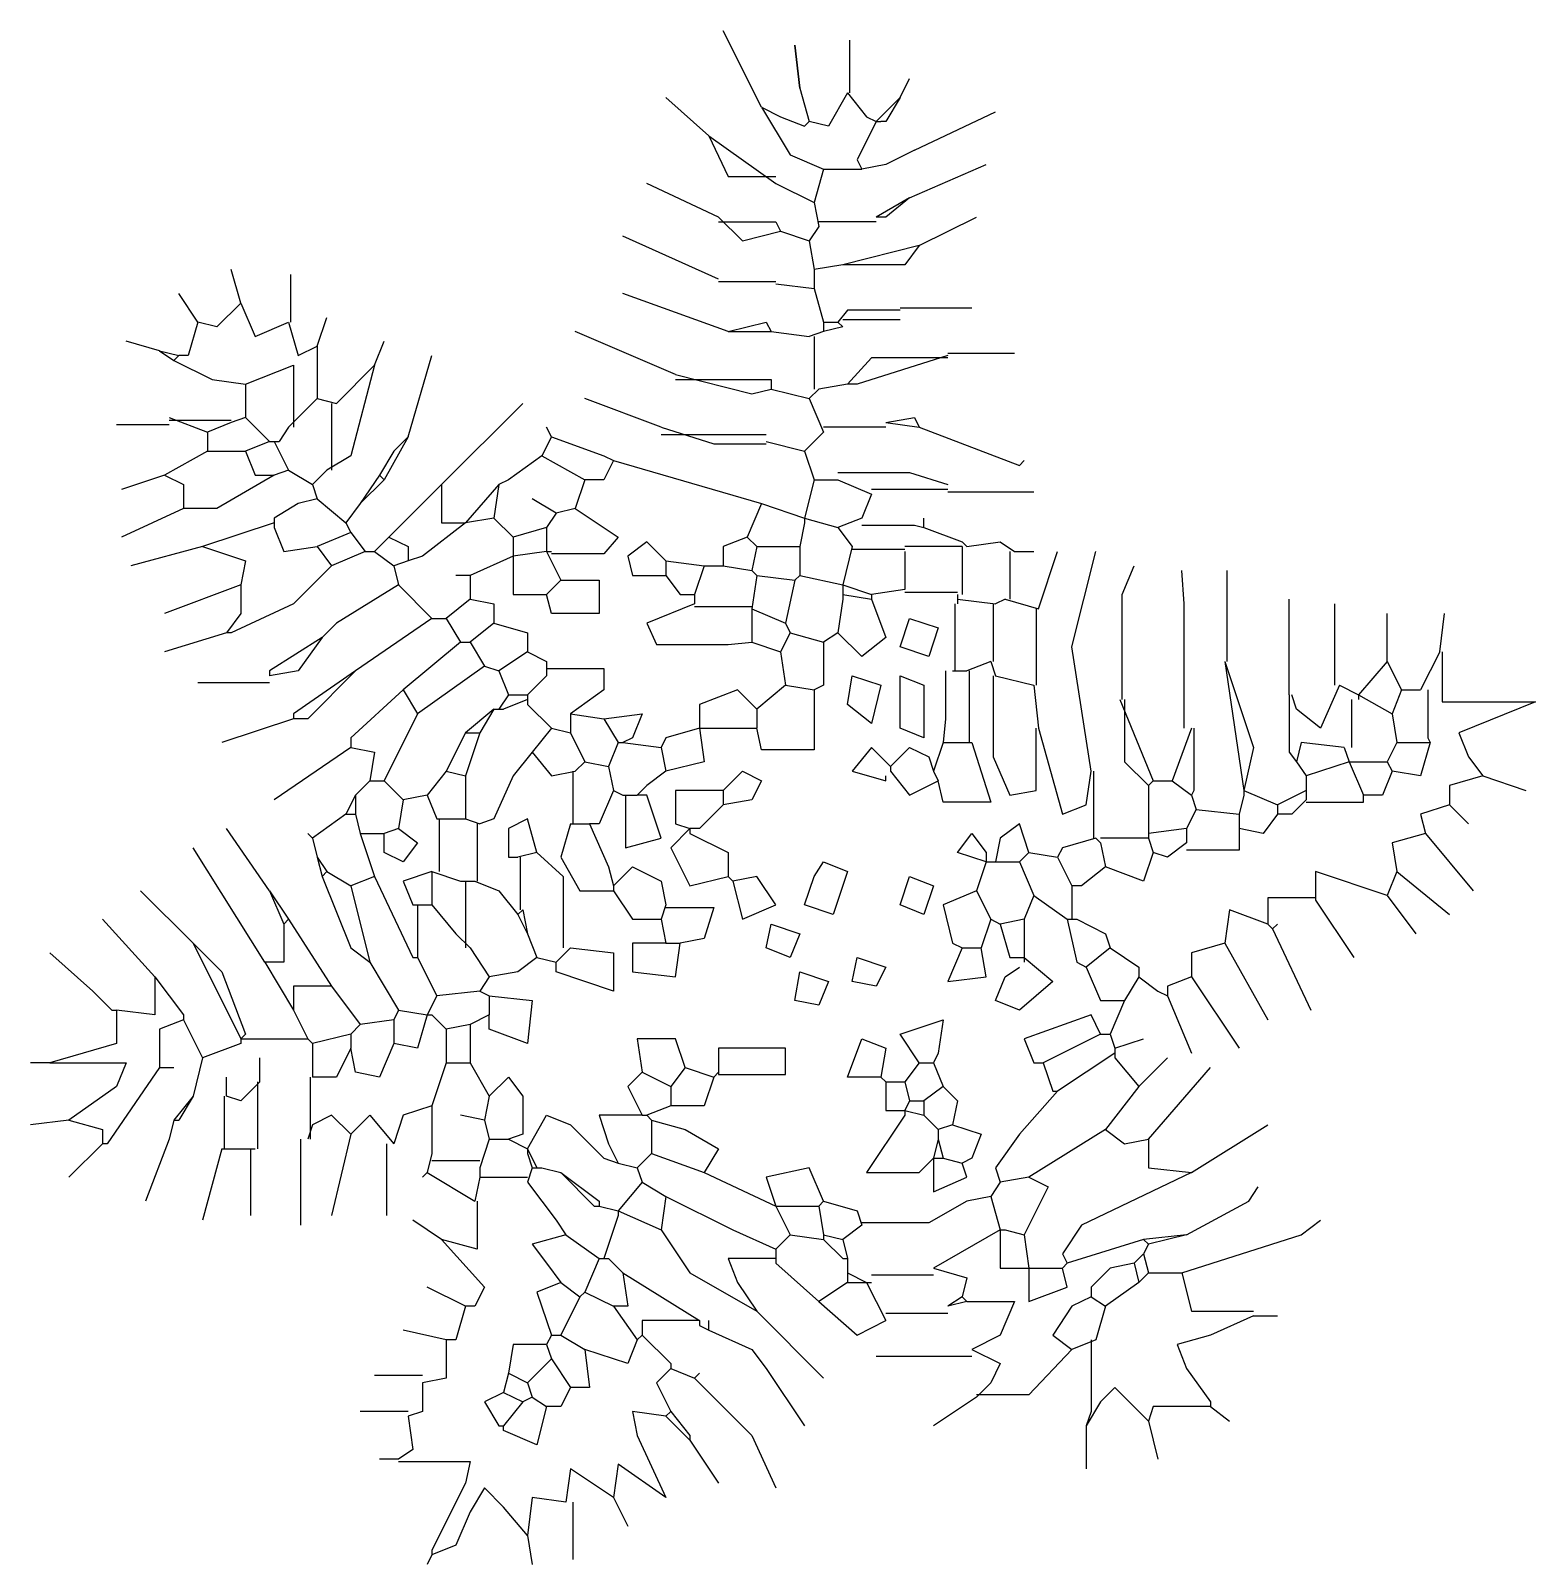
# Model space of a CAD drawing. Header units: inches. Extents: x -41.6 to 0.4, y 8.8 to 51.6.
import ezdxf

# ---------------------------------------------------------------- set-up
doc = ezdxf.new("R2010")
doc.units = ezdxf.units.IN
doc.header["$MEASUREMENT"] = 0
doc.layers.add('cben.net', color=7, linetype='Continuous')

# ---------------------------------------------------------------- blocks, each defined once
blk = doc.blocks.new('A$C55102511')
at = {"layer": 'cben.net', "color": 3, "linetype": 'Continuous'}
for points in [[(20.4, 40.667), (19.333, 42.8)], [(21.467, 41.2), (21.334, 42.4), (21.467, 41.2)], [(22.867, 41.067), (22.867, 42.534)], [(21.467, 41.2), (21.733, 40.267)], [(24.268, 40.934), (24.534, 41.467)], [(18.933, 39.867), (17.733, 40.934)], [(20.4, 40.667), (21.2, 39.334), (22.134, 38.934)], [(20.4, 40.667), (20.934, 40.4), (21.6, 40.134), (21.733, 40.267)], [(22.8, 41.067), (22.267, 40.134), (21.733, 40.267)], [(22.8, 41.067), (23.334, 40.4), (23.6, 40.267)], [(24.268, 40.934), (23.6, 40.267)], [(24.268, 40.934), (23.867, 40.267), (23.734, 40.267)], [(23.6, 40.267), (23.068, 39.2), (23.201, 38.934)], [(23.6, 40.267), (23.734, 40.267)], [(24.667, 39.467), (26.934, 40.533)], [(18.933, 39.867), (19.467, 38.734), (20.801, 38.734)], [(18.933, 39.867), (20.801, 38.534)], [(24.667, 39.467), (23.867, 39.067)], [(24.667, 39.467), (23.867, 39.067)], [(23.867, 39.067), (23.201, 38.934)], [(24.534, 38.134), (26.667, 39.067)], [(19.2, 37.6), (17.201, 38.534)], [(20.801, 38.534), (21.868, 38.001)], [(22.134, 38.934), (21.868, 38.001)], [(22.134, 38.934), (23.201, 38.934)], [(24.534, 38.134), (23.867, 37.6), (23.6, 37.6)], [(24.534, 38.134), (23.6, 37.6)], [(21.868, 38.001), (22.001, 37.334)], [(19.2, 37.6), (19.867, 36.934), (20.934, 37.201)], [(19.2, 37.467), (20.801, 37.467), (20.934, 37.201)], [(22.001, 37.334), (21.733, 36.934)], [(23.6, 37.467), (22.001, 37.467)], [(24.8, 36.801), (26.4, 37.6)], [(19.2, 35.867), (16.533, 37.067)], [(20.934, 37.201), (21.733, 36.934)], [(21.733, 36.934), (21.868, 36.134)], [(24.8, 36.801), (24.401, 36.267), (22.667, 36.267)], [(24.8, 36.801), (22.667, 36.267)], [(5.867, 35.2), (5.601, 36.134)], [(7.267, 34.667), (7.267, 36)], [(22.667, 36.267), (21.868, 36.134)], [(21.868, 36.134), (21.868, 35.601)], [(19.2, 35.801), (20.801, 35.801)], [(19.2, 35.801), (20.801, 35.801)], [(20.801, 35.734), (21.868, 35.601)], [(21.868, 35.601), (22.134, 34.667)], [(4.667, 34.667), (4.133, 35.468)], [(5.867, 35.2), (5.2, 34.534), (4.667, 34.667)], [(5.867, 35.2), (6.267, 34.268), (7.201, 34.667)], [(19.467, 34.401), (16.533, 35.468)], [(8, 34), (8.267, 34.8)], [(24.268, 35), (22.8, 35), (22.534, 34.667)], [(24.268, 34.734), (22.667, 34.734)], [(24.268, 35.067), (26.267, 35.067)], [(4.667, 34.667), (4.401, 33.734), (4.133, 33.734)], [(7.201, 34.667), (7.467, 33.734), (8, 34)], [(18, 33.201), (15.2, 34.401)], [(19.467, 34.401), (20.533, 34.667), (20.667, 34.401)], [(19.467, 34.401), (20.667, 34.401)], [(20.667, 34.401), (21.733, 34.268)], [(22.134, 34.401), (21.733, 34.268)], [(21.868, 34.268), (21.868, 32.8)], [(22.134, 34.667), (22.134, 34.401)], [(22.134, 34.667), (22.534, 34.667)], [(22.667, 34.534), (22.134, 34.401)], [(22.534, 34.667), (22.667, 34.534)], [(3.6, 33.867), (2.667, 34.133)], [(3.6, 33.867), (4, 33.6)], [(3.6, 33.867), (4.133, 33.734)], [(8, 34), (8, 32.534)], [(9.601, 33.467), (9.867, 34.133)], [(4.133, 33.734), (4, 33.6)], [(4, 33.6), (5.067, 33.068), (6.001, 32.933)], [(6.001, 32.933), (7.334, 33.467), (7.334, 31.733)], [(9.601, 33.467), (8.933, 30.934), (8.267, 30.533)], [(9.601, 33.467), (8.534, 32.4)], [(10.533, 31.467), (11.2, 33.734)], [(25.601, 33.734), (23.068, 32.933), (22.8, 32.933)], [(25.601, 33.667), (23.467, 33.667), (22.8, 32.933)], [(25.601, 33.8), (27.467, 33.8)], [(18, 33.201), (20.134, 32.667), (20.667, 32.8)], [(18, 33.068), (20.667, 33.068), (20.667, 32.8)], [(6.001, 32.933), (6.001, 32.001)], [(8, 32.534), (7.201, 31.733)], [(8, 32.534), (8.534, 32.4)], [(17.6, 31.733), (15.468, 32.534)], [(20.667, 32.8), (21.733, 32.534)], [(22.001, 32.8), (21.733, 32.534)], [(21.733, 32.534), (22.134, 31.6)], [(22.8, 32.933), (22.001, 32.8)], [(8.401, 32.4), (8.401, 30.533)], [(11.467, 30.134), (13.734, 32.4)], [(3.867, 31.801), (2.4, 31.801)], [(3.867, 32.001), (4.934, 31.6)], [(3.867, 31.934), (5.601, 31.934)], [(5.601, 31.866), (4.934, 31.6)], [(6.001, 32.001), (5.601, 31.866)], [(6.001, 32.001), (6.667, 31.334)], [(7.201, 31.733), (6.934, 31.334)], [(14.534, 31.467), (14.401, 31.733)], [(17.6, 31.733), (19.067, 31.267), (20.533, 31.267)], [(23.867, 31.733), (22.134, 31.733)], [(23.867, 31.866), (24.667, 32.001), (24.8, 31.733)], [(23.867, 31.866), (24.8, 31.733)], [(24.8, 31.733), (27.6, 30.667), (27.733, 30.801)], [(4.934, 31.6), (4.934, 31.067)], [(6.667, 31.334), (6.001, 31.067)], [(6.667, 31.334), (6.801, 31.334)], [(6.801, 31.334), (7.201, 30.533)], [(6.801, 31.334), (6.934, 31.334)], [(10.533, 31.467), (10.134, 31.067), (9.734, 30.4)], [(10.533, 31.467), (9.867, 30.267)], [(14.534, 31.467), (14.268, 30.934)], [(14.534, 31.467), (16.001, 30.934), (16.267, 30.801)], [(17.6, 31.533), (20.533, 31.533)], [(20.533, 31.334), (21.6, 31.067)], [(22.134, 31.6), (21.6, 31.067)], [(4.934, 31.067), (3.734, 30.4)], [(4.934, 31.067), (6.001, 31.067)], [(6.001, 31.067), (6.267, 30.4), (6.801, 30.4)], [(14.268, 30.934), (13.334, 30.267), (13.068, 30.134)], [(14.268, 30.934), (15.468, 30.267)], [(21.6, 31.067), (21.868, 30.267)], [(3.734, 30.4), (2.534, 30)], [(3.734, 30.4), (4.268, 30.134), (4.268, 29.467)], [(6.801, 30.4), (5.2, 29.467), (4.268, 29.467)], [(7.201, 30.533), (6.801, 30.4)], [(7.201, 30.533), (7.867, 30.134)], [(8.267, 30.533), (7.867, 30.134)], [(9.734, 30.4), (9.2, 29.601)], [(9.734, 30.4), (9.867, 30.267)], [(16.267, 30.801), (16.001, 30.267), (15.468, 30.267)], [(16.267, 30.801), (20.4, 29.601)], [(22.534, 30.468), (24.534, 30.468), (25.601, 30.134)], [(7.867, 30.134), (8, 29.734)], [(9.867, 30.267), (9.2, 29.601)], [(11.467, 30.134), (10, 28.667)], [(11.467, 30.134), (11.467, 29.067), (12.134, 29.067)], [(13.068, 30.134), (12.134, 29.067)], [(13.068, 30.134), (12.933, 29.2)], [(15.468, 30.267), (15.2, 29.467)], [(21.868, 30.267), (21.6, 29.2)], [(21.868, 30.267), (22.534, 30.267)], [(22.534, 30.267), (23.467, 29.867)], [(25.601, 30), (23.467, 30)], [(7.467, 29.601), (6.801, 29.2)], [(7.467, 29.601), (6.801, 29.2)], [(8, 29.734), (7.467, 29.601)], [(8, 29.734), (8.8, 29.067)], [(9.2, 29.601), (8.8, 29.067)], [(14.667, 29.334), (14, 29.734)], [(20.4, 29.601), (20, 28.667)], [(20.4, 29.601), (21.6, 29.2)], [(23.467, 29.867), (23.201, 29.2)], [(25.601, 29.934), (28, 29.934)], [(4.268, 29.467), (2.534, 28.667)], [(6.801, 29.2), (6.801, 29.067)], [(12.933, 29.2), (12.134, 29.067)], [(12.933, 29.2), (13.467, 28.667)], [(14.667, 29.334), (14.401, 28.934)], [(15.2, 29.467), (16.4, 28.667), (16.001, 28.201), (14.534, 28.201)], [(15.2, 29.467), (14.667, 29.334)], [(21.6, 29.2), (22.534, 28.934)], [(21.6, 29.2), (21.6, 29.067)], [(23.201, 29.2), (22.534, 28.934)], [(24.934, 28.934), (24.934, 29.2)], [(6.801, 29.067), (4.8, 28.401)], [(6.801, 29.067), (6.801, 28.934)], [(6.801, 28.934), (7.067, 28.267), (8, 28.401)], [(8.933, 28.8), (8, 28.401)], [(8.8, 29.067), (8.933, 28.8)], [(8.933, 28.8), (9.333, 28.267)], [(12.134, 29.067), (10.934, 28.134), (10.533, 28.001)], [(14.401, 28.934), (13.467, 28.667)], [(14.401, 28.934), (14.401, 28.267)], [(21.6, 29.067), (21.467, 28.401)], [(22.534, 28.934), (22.933, 28.401)], [(23.201, 29), (24.667, 29), (24.934, 28.934)], [(24.934, 28.934), (26.001, 28.534)], [(4.8, 28.401), (2.8, 27.867)], [(4.8, 28.401), (6.001, 28.001), (5.867, 27.334)], [(8, 28.401), (8.401, 27.867)], [(9.333, 28.267), (8.401, 27.867)], [(9.333, 28.267), (9.601, 28.267)], [(10, 28.667), (9.601, 28.267)], [(9.601, 28.267), (10.134, 27.867)], [(10, 28.667), (10.533, 28.401), (10.533, 28.001)], [(13.467, 28.667), (13.467, 28.134)], [(14.401, 28.267), (13.467, 28.134)], [(14.401, 28.267), (14.8, 27.467)], [(14.401, 28.267), (14.534, 28.267)], [(17.733, 28.001), (17.201, 28.534), (16.667, 28.134), (16.801, 27.6), (17.733, 27.6)], [(20, 28.667), (19.333, 28.401), (19.333, 27.867)], [(20, 28.667), (20.267, 28.401)], [(20.267, 28.401), (20.134, 27.733)], [(20.267, 28.401), (21.467, 28.401)], [(21.467, 28.401), (21.467, 27.6)], [(22.933, 28.401), (22.667, 27.334)], [(22.933, 28.334), (24.401, 28.334)], [(26.001, 28.401), (24.401, 28.401)], [(24.401, 28.267), (24.401, 27.201)], [(26.001, 28.534), (26.134, 28.401)], [(26.001, 28.401), (26.001, 27.067)], [(26.134, 28.401), (27.067, 28.534), (27.467, 28.267)], [(27.334, 28.267), (27.334, 26.934)], [(27.467, 28.267), (28, 28.267)], [(28.134, 26.668), (28.667, 28.267)], [(29.601, 22.134), (29.067, 25.601), (29.734, 28.267)], [(8.401, 27.867), (7.334, 26.801), (5.601, 26), (5.468, 26)], [(10.533, 28.001), (10.134, 27.867)], [(10.134, 27.867), (10.267, 27.334)], [(13.467, 28.134), (12.267, 27.6)], [(13.467, 28.134), (13.467, 27.067), (14.401, 27.067)], [(17.733, 28.001), (18.8, 27.867)], [(17.733, 28.001), (17.733, 27.6)], [(18.8, 27.867), (18.534, 27.067)], [(18.8, 27.867), (19.333, 27.867)], [(19.333, 27.867), (20.134, 27.733)], [(30.468, 24.133), (30.468, 27.067), (30.801, 27.867)], [(12.267, 27.6), (11.868, 27.6)], [(12.267, 27.6), (12.267, 26.934)], [(14.8, 27.467), (15.867, 27.467), (15.867, 26.533), (14.534, 26.533), (14.401, 27.067)], [(14.8, 27.467), (14.401, 27.067)], [(17.733, 27.6), (18.134, 27.067), (18.534, 27.067)], [(20.134, 27.733), (20.267, 27.6)], [(20.267, 27.6), (20.134, 26.668)], [(20.267, 27.6), (21.334, 27.467)], [(21.334, 27.467), (21.067, 26.267)], [(21.467, 27.6), (21.334, 27.467)], [(21.467, 27.6), (22.667, 27.334)], [(32.201, 23.334), (32.201, 26.801), (32.134, 27.733)], [(33.401, 25.2), (33.401, 27.733)], [(5.867, 27.334), (3.734, 26.533)], [(5.867, 27.334), (5.867, 26.533), (5.468, 26)], [(10.267, 27.334), (8.534, 26.267), (8.134, 25.867)], [(10.267, 27.334), (11.2, 26.4)], [(18.534, 27.067), (18.534, 26.801)], [(22.667, 27.334), (23.467, 27.067)], [(22.667, 27.334), (22.667, 27.201)], [(22.667, 27.201), (22.667, 27.067)], [(22.667, 27.067), (23.467, 26.934)], [(22.667, 27.067), (22.667, 26.934)], [(24.401, 27.201), (23.467, 27.067)], [(23.467, 27.067), (23.467, 26.934)], [(24.401, 27.134), (25.867, 27.134)], [(25.867, 27.067), (25.867, 26.934)], [(12.267, 26.934), (11.6, 26.4)], [(12.267, 26.934), (12.933, 26.801), (12.933, 26.267)], [(18.534, 26.801), (17.201, 26.267), (17.467, 25.667), (19.467, 25.667), (20.134, 25.734)], [(18.534, 26.733), (20.134, 26.733)], [(20.134, 26.668), (21.067, 26.267)], [(20.134, 26.668), (20.134, 26.533)], [(23.467, 26.934), (23.867, 25.867), (23.201, 25.333), (22.534, 26)], [(22.667, 26.934), (22.534, 26)], [(25.801, 26.801), (25.801, 24.934)], [(25.867, 26.934), (26.934, 26.801)], [(25.867, 26.934), (25.867, 26.801)], [(26.868, 26.801), (26.868, 25.2)], [(27.201, 26.934), (26.934, 26.801)], [(27.201, 26.934), (28.134, 26.668)], [(28.068, 26.668), (28.068, 24.534)], [(35.134, 24.268), (35.134, 26.934)], [(36.4, 24.534), (36.4, 26.801)], [(11.2, 26.4), (9.067, 24.934)], [(11.2, 26.4), (11.6, 26.4)], [(11.6, 26.4), (12.001, 25.734)], [(12.933, 26.267), (12.267, 25.734)], [(12.933, 26.267), (13.867, 26), (13.867, 25.468)], [(20.134, 26.533), (20.134, 25.734)], [(21.067, 26.267), (21.2, 26)], [(24.534, 26.4), (25.333, 26.134), (25.067, 25.333), (24.268, 25.601), (24.534, 26.4)], [(37.867, 25.2), (37.867, 26.533)], [(39.333, 25.468), (39.467, 26.533)], [(5.468, 26), (3.734, 25.468)], [(8.134, 25.867), (7.467, 24.934), (6.667, 24.8)], [(8.134, 25.867), (6.667, 24.934), (6.667, 24.8)], [(12.001, 25.734), (10.4, 24.401)], [(12.001, 25.734), (12.267, 25.734)], [(12.267, 25.734), (12.667, 25.067)], [(20.134, 25.734), (20.934, 25.468)], [(21.2, 26), (20.934, 25.468)], [(21.2, 26), (22.134, 25.734)], [(22.134, 25.734), (22.134, 24.534), (21.868, 24.401)], [(22.534, 26), (22.134, 25.734)], [(13.867, 25.468), (13.068, 24.934)], [(13.867, 25.468), (14.401, 25.2), (14.401, 24.8)], [(20.934, 25.468), (21.067, 24.534)], [(39.333, 25.468), (38.8, 24.401)], [(39.401, 25.468), (39.401, 24.067), (42.001, 24.067), (39.867, 23.201), (40.134, 22.534), (40.533, 22.001)], [(9.067, 24.934), (7.733, 23.6), (7.334, 23.6)], [(9.067, 24.934), (7.334, 23.734), (7.334, 23.6)], [(12.667, 25.067), (10.801, 23.734)], [(12.667, 25.067), (13.068, 24.934)], [(13.068, 24.934), (13.334, 24.268)], [(14.401, 25), (16.001, 25), (16.001, 24.401), (15.067, 23.734)], [(25.533, 24.934), (25.533, 23.6), (25.468, 22.933)], [(25.734, 24.934), (26.134, 24.934)], [(26.801, 25.2), (26.134, 24.934)], [(26.2, 24.934), (26.2, 22.933)], [(26.801, 25.2), (26.934, 24.8)], [(33.334, 25.2), (34.133, 22.8), (33.867, 21.6)], [(33.334, 25.2), (33.867, 21.6)], [(37.867, 25.2), (37.067, 24.268)], [(37.867, 25.2), (38.267, 24.401)], [(6.667, 24.601), (4.667, 24.601)], [(10.4, 24.401), (8.933, 23.068), (8.933, 22.8)], [(10.4, 24.401), (10.801, 23.734)], [(14.401, 24.8), (13.867, 24.268)], [(20.267, 23.867), (19.734, 24.401), (18.667, 24), (18.667, 23.334)], [(21.067, 24.534), (20.267, 23.867)], [(21.868, 24.401), (21.868, 22.733), (20.4, 22.733), (20.267, 23.334)], [(21.067, 24.534), (21.868, 24.401)], [(22.933, 24.8), (23.734, 24.534), (23.467, 23.467), (22.8, 24), (22.933, 24.8)], [(24.268, 24.8), (24.934, 24.534), (24.934, 23.068), (24.268, 23.334), (24.268, 24.8)], [(26.868, 24.8), (26.868, 22.534), (27.334, 21.467), (28.068, 21.6), (28.068, 23.334)], [(26.934, 24.8), (28, 24.534)], [(28, 24.534), (28.134, 23.334)], [(36.533, 24.534), (36.001, 23.334), (35.333, 23.867), (35.2, 24.268)], [(36.533, 24.534), (37.067, 24.268)], [(38.267, 24.401), (38, 23.734)], [(38.267, 24.401), (38.8, 24.401)], [(39, 24.401), (39, 23.068), (39.067, 22.933)], [(13.334, 24.268), (13.068, 23.867)], [(13.867, 24.133), (13.201, 23.867)], [(13.334, 24.268), (13.867, 24.268)], [(13.867, 24.268), (13.867, 24.133)], [(13.867, 24.133), (13.867, 24)], [(13.867, 24), (14.534, 23.334)], [(30.4, 24.133), (31.334, 21.866)], [(30.533, 24.133), (30.533, 22.4), (31.2, 21.733)], [(35.134, 24.268), (35.134, 22.667), (35.333, 22.4)], [(36.868, 24.133), (36.868, 22.8)], [(37.067, 24.268), (38, 23.734)], [(37.067, 24.268), (37.067, 24.133)], [(7.334, 23.6), (5.333, 22.933)], [(10.801, 23.734), (9.867, 21.866)], [(12.933, 23.867), (12.134, 23.201)], [(12.933, 23.867), (12.534, 23.201)], [(12.933, 23.867), (13.068, 23.867)], [(13.068, 23.867), (13.201, 23.867)], [(15.067, 23.734), (15.067, 23.201)], [(15.067, 23.734), (16.001, 23.6)], [(16.001, 23.6), (17.067, 23.734), (16.801, 23.068), (16.533, 22.933)], [(16.001, 23.6), (16.4, 22.933)], [(20.267, 23.867), (20.267, 23.334)], [(38, 23.734), (38.134, 22.933)], [(12.134, 23.201), (11.6, 22.134)], [(12.534, 23.201), (12.134, 22.001)], [(12.134, 23.201), (12.534, 23.201)], [(14.534, 23.334), (14, 22.667)], [(14.534, 23.334), (15.067, 23.201)], [(15.067, 23.201), (15.468, 22.4)], [(18.667, 23.334), (17.733, 23.068), (17.6, 22.8)], [(18.667, 23.334), (18.8, 22.4), (17.733, 22.134)], [(18.667, 23.334), (18.8, 23.334)], [(18.8, 23.334), (20.267, 23.334)], [(28.134, 23.334), (28.8, 20.934), (29.467, 21.2), (29.601, 22.134)], [(32.4, 23.334), (31.868, 21.866)], [(32.467, 23.334), (32.467, 21.6), (32.4, 21.467)], [(8.933, 22.8), (6.801, 21.334)], [(8.933, 22.8), (9.601, 22.667), (9.467, 21.866)], [(16.4, 22.933), (16.134, 22.267)], [(16.4, 22.933), (16.533, 22.933)], [(16.533, 22.933), (17.6, 22.8)], [(17.6, 22.8), (17.733, 22.134)], [(24, 22.267), (23.467, 22.8), (22.933, 22.134), (23.867, 21.866), (23.867, 22.001)], [(24, 22.267), (24.534, 22.8), (25.067, 22.534), (25.2, 22.134)], [(25.468, 22.933), (25.2, 22.134)], [(26.267, 22.933), (26.801, 21.267), (25.468, 21.267), (25.333, 21.866)], [(25.468, 22.933), (26.267, 22.933)], [(36.667, 22.8), (35.468, 22.933), (35.333, 22.4)], [(36.667, 22.8), (36.801, 22.4)], [(38.134, 22.933), (37.867, 22.4)], [(39.067, 22.933), (38.8, 22.001), (38, 22.134)], [(38.134, 22.933), (39.067, 22.933)], [(14, 22.667), (13.467, 22.001), (12.933, 20.801), (12.534, 20.667)], [(14, 22.667), (14.534, 22.001), (15.2, 22.134)], [(15.468, 22.4), (15.2, 22.134)], [(15.468, 22.4), (16.134, 22.267)], [(16.134, 22.267), (16.267, 21.6)], [(24, 22.267), (24, 22.134)], [(35.333, 22.4), (35.601, 22.001)], [(36.801, 22.4), (35.601, 22.001)], [(36.801, 22.4), (37.201, 21.467)], [(36.801, 22.4), (37.867, 22.4)], [(37.867, 22.4), (38, 22.134)], [(9.467, 21.866), (9.067, 21.467)], [(9.467, 21.866), (9.867, 21.866)], [(9.867, 21.866), (10.4, 21.334)], [(11.6, 22.134), (11.067, 21.467)], [(11.6, 22.134), (12.134, 22.001)], [(12.134, 22.001), (12.134, 20.801)], [(15.134, 22.134), (15.134, 20.667)], [(17.733, 22.134), (17.201, 21.733), (16.934, 21.467)], [(19.333, 21.6), (19.867, 22.134), (20.4, 21.866), (20.134, 21.334), (19.333, 21.2)], [(24, 22.134), (24.534, 21.467), (25.333, 21.866)], [(25.2, 22.134), (25.333, 21.866)], [(29.667, 22.134), (29.667, 20.267)], [(31.334, 21.866), (31.2, 21.733)], [(31.334, 21.866), (31.868, 21.866)], [(31.868, 21.866), (32.4, 21.467)], [(35.601, 22.001), (35.601, 21.6)], [(38, 22.134), (37.733, 21.467), (37.201, 21.467)], [(40.533, 22.001), (39.601, 21.733), (39.601, 21.2)], [(40.533, 22.001), (41.733, 21.6)], [(9.067, 21.467), (8.8, 20.934)], [(9.067, 21.467), (9.067, 20.934)], [(11.067, 21.467), (10.4, 21.334)], [(11.067, 21.467), (11.334, 20.801), (11.6, 20.801)], [(16.267, 21.6), (15.867, 20.667), (15.601, 20.667)], [(16.267, 21.6), (16.533, 21.467)], [(16.533, 21.467), (16.934, 21.467)], [(16.6, 21.467), (16.6, 20), (17.6, 20.267), (17.201, 21.467), (16.934, 21.467)], [(19.333, 21.6), (18, 21.6), (18, 20.667), (18.401, 20.533)], [(19.333, 21.6), (19.333, 21.2)], [(31.2, 21.733), (31.2, 20.4)], [(32.4, 21.467), (32.534, 21.067)], [(33.867, 21.467), (33.734, 20.934)], [(33.867, 21.6), (34.8, 21.2)], [(33.867, 21.6), (33.867, 21.467)], [(35.601, 21.6), (34.8, 21.2)], [(35.601, 21.6), (35.601, 21.467)], [(35.601, 21.267), (37.201, 21.267), (37.201, 21.467)], [(35.601, 21.467), (35.601, 21.334)], [(10.4, 21.334), (10.267, 20.533)], [(19.333, 21.2), (18.667, 20.533), (18.401, 20.533)], [(32.534, 21.067), (32.267, 20.533)], [(32.534, 21.067), (33.734, 20.934)], [(35.601, 21.334), (35.2, 20.934), (34.8, 20.934)], [(34.8, 21.2), (34.8, 21.067)], [(34.8, 21.067), (34.8, 20.934)], [(39.601, 21.2), (38.8, 20.934), (38.933, 20.4)], [(39.601, 21.2), (40.134, 20.667)], [(8.8, 20.934), (7.867, 20.267)], [(8.8, 20.934), (9.067, 20.934)], [(9.067, 20.934), (9.2, 20.4)], [(11.4, 20.801), (11.4, 19.334)], [(11.6, 20.801), (12.134, 20.801)], [(12.134, 20.801), (12.534, 20.667)], [(12.467, 20.667), (12.467, 19.067)], [(14.133, 19.867), (13.867, 20.801), (13.334, 20.533), (13.334, 19.734), (13.6, 19.734)], [(15.067, 20.667), (14.8, 19.734), (15.333, 18.8), (16.267, 18.8)], [(15.067, 20.667), (15.601, 20.667)], [(15.601, 20.667), (16.134, 19.467), (16.267, 18.934)], [(27.867, 19.867), (27.6, 20.667), (27.067, 20.267), (26.934, 19.601)], [(34.8, 20.934), (34.401, 20.4), (33.734, 20.533)], [(33.734, 20.934), (33.734, 20.533)], [(6.667, 18.8), (5.468, 20.533)], [(7.867, 20.267), (7.733, 20.4)], [(7.867, 20.267), (8, 19.734)], [(9.2, 20.4), (9.601, 19.2)], [(9.2, 20.4), (9.867, 20.4)], [(10.267, 20.533), (10.801, 20.134), (10.4, 19.601), (9.867, 19.867), (9.867, 20.4)], [(10.267, 20.533), (9.867, 20.4)], [(18.401, 20.533), (17.867, 20), (18.401, 18.934), (19.467, 19.2)], [(18.401, 20.533), (18.401, 20.4)], [(18.401, 20.4), (19.467, 19.867), (19.467, 19.2)], [(26.667, 19.601), (25.867, 19.867), (26.267, 20.4), (26.667, 19.867), (26.667, 19.601)], [(29.734, 20.267), (28.8, 20), (28.667, 19.734)], [(29.734, 20.267), (29.867, 20.134)], [(31.2, 20.267), (29.867, 20.267)], [(29.867, 20.134), (30, 19.467)], [(32.267, 20.533), (31.2, 20.4)], [(31.2, 20.4), (31.2, 20.267)], [(31.2, 20.267), (31.334, 19.867)], [(32.267, 20.134), (31.733, 19.734), (31.334, 19.867)], [(33.734, 20.533), (33.734, 19.934), (32.267, 19.934)], [(32.267, 20.533), (32.267, 20.134)], [(38.933, 20.4), (38, 20.134), (38.134, 19.334)], [(38.933, 20.4), (40.267, 18.8)], [(6.533, 16.801), (4.534, 20)], [(8, 19.734), (8.267, 19.334)], [(8, 19.734), (8.134, 19.2)], [(14.133, 19.867), (13.6, 19.734)], [(13.667, 19.734), (13.667, 18.267)], [(14.133, 19.867), (14.867, 19.2), (14.867, 17.201)], [(27.867, 19.867), (27.6, 19.601)], [(27.867, 19.867), (28.667, 19.734)], [(28.667, 19.734), (29.067, 18.934)], [(31.334, 19.867), (31.067, 19.067), (30, 19.467)], [(8.267, 19.334), (8.134, 19.2)], [(8.267, 19.334), (8.933, 18.934)], [(11.2, 19.334), (10.4, 19.067), (10.667, 18.401), (10.801, 18.401)], [(11.2, 19.334), (12.001, 19.067)], [(11.2, 19.334), (11.2, 18.401)], [(16.267, 18.934), (16.801, 19.467), (17.6, 19.067), (17.733, 18.401)], [(22.134, 19.601), (22.8, 19.334), (22.4, 18.134), (21.6, 18.401), (21.868, 19.2), (22.134, 19.601)], [(26.667, 19.601), (26.4, 18.8)], [(26.667, 19.601), (26.934, 19.601)], [(26.934, 19.601), (27.6, 19.601)], [(27.6, 19.601), (28, 18.667)], [(30, 19.467), (29.333, 18.934), (29.067, 18.934)], [(37.867, 18.667), (35.867, 19.334), (35.867, 18.534)], [(38.134, 19.334), (37.867, 18.667)], [(38.134, 19.334), (39.601, 18.134)], [(8.134, 19.2), (8.933, 17.201), (9.467, 16.801)], [(9.601, 19.2), (8.933, 18.934)], [(8.933, 18.934), (9.467, 16.801)], [(9.601, 19.2), (10.667, 16.934), (10.801, 16.934)], [(12.001, 19.067), (12.4, 19.067)], [(12.134, 19.067), (12.134, 17.201)], [(12.4, 19.067), (13.068, 18.8), (13.6, 18.134)], [(16.267, 18.934), (16.267, 18.8)], [(19.467, 19.2), (19.601, 19.067)], [(19.601, 19.067), (19.867, 18.001), (20.801, 18.401), (20.267, 19.2), (19.601, 19.067)], [(24.534, 19.2), (25.2, 18.934), (24.934, 18.134), (24.268, 18.401), (24.534, 19.2)], [(29.067, 18.934), (29.067, 18.001)], [(4.534, 17.334), (3.068, 18.8)], [(6.667, 18.8), (7.067, 17.867)], [(6.667, 18.8), (7.201, 18.001)], [(16.267, 18.8), (16.801, 18.001), (17.6, 18.001)], [(26.4, 18.8), (25.468, 18.401), (25.734, 17.334), (26.001, 17.201)], [(26.4, 18.8), (26.801, 18.001)], [(28, 18.667), (27.733, 18.001)], [(28, 18.667), (28.933, 18.001)], [(35.867, 18.6), (34.534, 18.6), (34.534, 17.867)], [(35.867, 18.534), (36.934, 16.934)], [(37.867, 18.667), (38.667, 17.6)], [(3.467, 16.4), (2.001, 18.001)], [(7.201, 18.001), (7.067, 17.867)], [(7.201, 18.001), (8.401, 16.134)], [(10.801, 18.401), (11.2, 18.401)], [(10.801, 18.401), (10.801, 16.934)], [(11.2, 18.401), (11.868, 17.6), (12.267, 17.201)], [(13.734, 18.267), (13.6, 18.134)], [(13.6, 18.134), (13.867, 17.6)], [(13.734, 18.267), (13.867, 17.6)], [(17.733, 18.401), (17.6, 18.001)], [(17.6, 18.001), (17.733, 17.334)], [(17.733, 18.334), (19.067, 18.334), (18.8, 17.467), (18.134, 17.334)], [(26.801, 18.001), (26.533, 17.201)], [(26.801, 18.001), (27.067, 17.867)], [(27.733, 18.001), (27.067, 17.867)], [(27.733, 18.001), (27.733, 16.934)], [(28.933, 18.001), (29.2, 16.801), (29.467, 16.668)], [(28.933, 18.001), (29.067, 18.001)], [(29.067, 18.001), (29.2, 18.001)], [(29.2, 18.001), (30, 17.6), (30.134, 17.201)], [(34.534, 17.867), (33.467, 18.267), (33.334, 17.334)], [(7.067, 17.867), (7.067, 16.801), (6.533, 16.801)], [(13.867, 17.6), (14.133, 16.934)], [(20.667, 17.867), (21.467, 17.6), (21.2, 16.934), (20.533, 17.201), (20.667, 17.867)], [(27.067, 17.867), (27.334, 16.934), (27.733, 16.934)], [(34.534, 17.867), (34.667, 17.733)], [(34.667, 17.733), (34.8, 17.867)], [(34.667, 17.733), (35.734, 15.468)], [(4.534, 17.334), (5.867, 14.667)], [(4.534, 17.334), (5.333, 16.533), (6.001, 14.8), (5.867, 14.667)], [(12.267, 17.201), (12.8, 16.4)], [(15.067, 17.201), (14.667, 16.801)], [(15.067, 17.201), (16.267, 17.067), (16.267, 16), (14.667, 16.533), (14.667, 16.801)], [(17.733, 17.334), (16.801, 17.334), (16.801, 16.533), (18, 16.4), (18.134, 17.334)], [(17.733, 17.334), (18.134, 17.334)], [(26.001, 17.201), (25.601, 16.267), (26.667, 16.4), (26.533, 17.201)], [(26.001, 17.201), (26.533, 17.201)], [(30.134, 17.201), (29.467, 16.668)], [(30.134, 17.201), (30.934, 16.668), (30.934, 16.4)], [(33.334, 17.334), (32.4, 17.067), (32.4, 16.4)], [(33.334, 17.334), (34.534, 15.2)], [(1.733, 16), (0.533, 17.067)], [(6.533, 16.801), (7.334, 15.468)], [(9.467, 16.801), (10.267, 15.468)], [(10.801, 16.934), (11.334, 15.867)], [(14.133, 16.934), (13.6, 16.533), (12.8, 16.4)], [(14.133, 16.934), (14.667, 16.801)], [(23.068, 16.934), (23.867, 16.668), (23.6, 16.134), (22.933, 16.267), (23.068, 16.934)], [(27.733, 16.934), (28.534, 16.267), (27.6, 15.468), (26.934, 15.734), (27.201, 16.4), (27.6, 16.668)], [(27.733, 16.934), (27.733, 16.801)], [(3.467, 16.4), (3.467, 15.333), (2.4, 15.468)], [(3.467, 16.4), (4.268, 15.333), (4.268, 15.2)], [(12.8, 16.4), (12.534, 16)], [(21.467, 16.533), (22.267, 16.267), (22.001, 15.601), (21.334, 15.734), (21.467, 16.533)], [(29.467, 16.668), (29.867, 15.734), (30.533, 15.734)], [(30.934, 16.4), (30.533, 15.734)], [(30.934, 16.4), (31.467, 16), (31.733, 15.867)], [(32.4, 16.4), (31.733, 16.134), (31.733, 15.867)], [(32.4, 16.4), (33.734, 14.401)], [(1.733, 16), (2.267, 15.468)], [(1.733, 16), (2.267, 15.468)], [(8.401, 16.134), (7.334, 16.134), (7.334, 15.468)], [(8.401, 16.134), (9.2, 15.067)], [(11.334, 15.867), (11.067, 15.333)], [(12.534, 16), (11.334, 15.867)], [(12.534, 16), (12.8, 15.867)], [(12.8, 15.867), (14, 15.734), (13.867, 14.534), (12.8, 14.934), (12.8, 15.333)], [(12.8, 15.867), (12.8, 15.333)], [(31.733, 15.867), (32.4, 14.268)], [(2.4, 15.468), (2.4, 14.534), (0.533, 14)], [(2.267, 15.468), (2.4, 15.468)], [(7.334, 15.468), (7.733, 14.667)], [(10.267, 15.468), (10.134, 15.2)], [(10.267, 15.468), (11.067, 15.333)], [(30.533, 15.734), (30.134, 14.8)], [(4.268, 15.2), (3.6, 14.934), (3.6, 13.867)], [(4.268, 15.2), (4.8, 14.133)], [(9.2, 15.067), (8.933, 14.8)], [(10.134, 15.2), (9.2, 15.067)], [(11.067, 15.333), (10.801, 14.401), (10.134, 14.534)], [(10.134, 15.2), (10.134, 14.534)], [(11.067, 15.333), (11.2, 15.333)], [(11.2, 15.333), (11.6, 14.934)], [(12.267, 15.067), (11.6, 14.934)], [(12.8, 15.333), (12.267, 15.067)], [(12.267, 15.067), (12.267, 14)], [(24.8, 14), (24.268, 14.8), (25.468, 15.2), (25.333, 14.268), (25.2, 14)], [(29.867, 14.8), (29.601, 15.333), (27.733, 14.667), (28, 14), (28.267, 14)], [(5.867, 14.667), (7.733, 14.667)], [(5.867, 14.667), (5.867, 14.534)], [(7.733, 14.667), (7.867, 14.534)], [(8.933, 14.8), (7.867, 14.534)], [(8.933, 14.8), (8.933, 14.401)], [(11.6, 14.934), (11.6, 14)], [(18.267, 13.867), (18, 14.667), (16.934, 14.667), (17.067, 13.734)], [(23.734, 13.6), (22.8, 13.6), (23.201, 14.667), (23.867, 14.401), (23.734, 13.6)], [(29.867, 14.8), (28.267, 14)], [(29.867, 14.8), (30.134, 14.8)], [(30.134, 14.8), (30.267, 14.401)], [(30.267, 14.401), (31.067, 14.667)], [(4.8, 14.133), (4.534, 13.068)], [(5.867, 14.534), (4.8, 14.133)], [(6.4, 13.467), (6.4, 14.133)], [(7.867, 14.534), (7.867, 13.6)], [(8.933, 14.401), (8.534, 13.6), (7.867, 13.6)], [(10.134, 14.534), (9.734, 13.6), (9.067, 13.734), (8.933, 14.401)], [(19.2, 13.667), (21.067, 13.667), (21.067, 14.401), (19.2, 14.401), (19.2, 13.667)], [(30.267, 14.268), (28.667, 13.201)], [(30.267, 14.401), (30.267, 14.268)], [(30.267, 14.268), (30.267, 14.133)], [(30.267, 14.133), (30.934, 13.334)], [(30.934, 13.334), (31.733, 14.133)], [(0.533, 14), (0, 14)], [(0.533, 14), (2.667, 14), (2.4, 13.334), (1.067, 12.4)], [(3.6, 13.867), (2.134, 11.733), (2.001, 11.733)], [(3.6, 13.867), (4, 13.867)], [(11.6, 14), (11.2, 12.8)], [(11.6, 14), (12.267, 14)], [(12.267, 14), (12.8, 13.068)], [(17.067, 13.734), (16.667, 13.334), (17.067, 12.534)], [(17.067, 13.734), (17.867, 13.334)], [(18.267, 13.867), (17.867, 13.334)], [(18.267, 13.867), (19.067, 13.6)], [(19.2, 13.734), (19.067, 13.6)], [(24.8, 14), (24.401, 13.467)], [(24.8, 14), (25.2, 14)], [(25.2, 14), (25.468, 13.334)], [(28.267, 14), (28.534, 13.201), (28.667, 13.201)], [(31.2, 11.866), (32.933, 13.867)], [(5.468, 13.068), (5.468, 13.6)], [(6.4, 13.467), (5.867, 12.933), (5.468, 13.068)], [(6.334, 13.467), (6.334, 11.6)], [(7.8, 13.6), (7.8, 11.866)], [(12.8, 13.068), (13.334, 13.6), (13.734, 13.068), (13.734, 12.001), (13.334, 11.866)], [(19.067, 13.6), (18.8, 12.8), (17.867, 12.8)], [(17.867, 13.334), (17.867, 12.8)], [(23.734, 13.6), (23.867, 13.467)], [(23.867, 13.467), (23.867, 12.667), (24.401, 12.667)], [(23.867, 13.467), (24.401, 13.467)], [(24.401, 13.467), (24.534, 12.933)], [(25.468, 13.334), (24.934, 12.933)], [(25.468, 13.334), (25.867, 12.933), (25.734, 12.267)], [(30.934, 13.334), (30, 12.134)], [(4.534, 13.068), (4, 12.4)], [(4.534, 13.068), (4.133, 12.4)], [(5.4, 13.068), (5.4, 11.6)], [(12.8, 13.068), (12.667, 12.4)], [(24.534, 12.933), (24.401, 12.667)], [(24.534, 12.933), (24.934, 12.933)], [(24.934, 12.933), (24.934, 12.534)], [(28.667, 13.201), (27.6, 12.001), (26.934, 11.067), (27.067, 10.667)], [(8.933, 12.001), (8.401, 12.534), (7.867, 12.267), (7.733, 11.866)], [(8.933, 12.001), (9.467, 12.534), (10.134, 11.733)], [(11.2, 12.8), (10.4, 12.534), (10.134, 11.733)], [(11.2, 12.8), (11.2, 11.467)], [(12.667, 12.4), (12.001, 12.534)], [(13.867, 11.6), (14.401, 12.534), (15.067, 12.267), (16.001, 11.334), (16.4, 11.2)], [(17.067, 12.534), (15.867, 12.534), (16.134, 11.733), (16.4, 11.2)], [(17.067, 12.534), (17.201, 12.534)], [(17.867, 12.8), (17.201, 12.534)], [(17.201, 12.534), (17.334, 12.4)], [(24.401, 12.534), (23.334, 10.934), (24.8, 10.934), (25.2, 11.334)], [(24.401, 12.667), (24.934, 12.534)], [(24.401, 12.667), (24.401, 12.534)], [(24.934, 12.534), (25.333, 12.134)], [(1.067, 12.4), (0, 12.267)], [(1.067, 12.4), (2.001, 12.134), (2.001, 11.733)], [(4, 12.4), (3.867, 11.866)], [(4, 12.4), (3.867, 11.866)], [(4, 12.4), (4.133, 12.4)], [(8.933, 12.001), (8.401, 9.734)], [(12.667, 12.4), (12.8, 11.866)], [(17.334, 12.4), (18.267, 12.134), (19.2, 11.6), (18.8, 10.934)], [(17.334, 12.4), (17.334, 11.467)], [(25.734, 12.267), (25.333, 12.134)], [(25.333, 12.134), (25.333, 11.866)], [(25.734, 12.267), (26.533, 12.001), (26.267, 11.334), (26.001, 11.2)], [(30, 12.134), (27.867, 10.801)], [(30, 12.134), (30.533, 11.733), (31.2, 11.866)], [(32.4, 10.934), (34.534, 12.267)], [(2.001, 11.733), (1.067, 10.801)], [(3.867, 11.866), (3.201, 10.134)], [(5.333, 11.6), (4.8, 9.601)], [(5.333, 11.6), (6.267, 11.6)], [(6.134, 11.6), (6.134, 9.734)], [(7.534, 11.866), (7.534, 9.467)], [(9.934, 11.733), (9.934, 9.734)], [(12.8, 11.866), (12.534, 11.067)], [(12.8, 11.866), (13.334, 11.866)], [(13.334, 11.866), (13.867, 11.6)], [(13.867, 11.6), (14.133, 11.067)], [(13.867, 11.6), (13.867, 11.467)], [(25.333, 11.866), (25.2, 11.334)], [(25.333, 11.866), (25.468, 11.334)], [(31.2, 11.866), (31.2, 11.067), (32.4, 10.934)], [(11.2, 11.467), (11.067, 10.934)], [(11.2, 11.267), (12.534, 11.267)], [(13.867, 11.467), (14, 11.067)], [(16.4, 11.2), (16.934, 11.067)], [(17.334, 11.467), (16.934, 11.067)], [(17.334, 11.467), (18.8, 10.934)], [(25.2, 11.334), (25.2, 10.4), (26.134, 10.801), (26.001, 11.2)], [(25.2, 11.334), (25.468, 11.334)], [(25.468, 11.334), (26.001, 11.2)], [(11.067, 10.934), (10.934, 10.801)], [(11.067, 10.934), (12.4, 10.134)], [(12.534, 10.801), (12.4, 10.134)], [(12.534, 11.067), (12.534, 10.934)], [(12.534, 10.934), (12.534, 10.801)], [(12.534, 10.801), (13.867, 10.801)], [(14, 11.067), (13.867, 10.667)], [(14, 11.067), (14.133, 11.067)], [(14.133, 11.067), (14.268, 11.067)], [(14.268, 11.067), (14.8, 10.934)], [(14.8, 10.934), (15.734, 10), (15.867, 10)], [(14.8, 10.934), (15.867, 10.134), (15.867, 10)], [(16.934, 11.067), (17.067, 10.667)], [(18.8, 10.934), (20.801, 10)], [(22.134, 10.134), (21.733, 11.067), (20.533, 10.801), (20.801, 10)], [(27.867, 10.801), (27.067, 10.667)], [(27.867, 10.801), (28.401, 10.533), (27.733, 9.2)], [(32.4, 10.934), (29.333, 9.467), (28.8, 8.667), (28.933, 8.401)], [(13.867, 10.667), (14.667, 9.601), (14.934, 9.2)], [(17.067, 10.667), (16.4, 9.867)], [(17.067, 10.667), (17.733, 10.267)], [(27.067, 10.667), (26.801, 10.267)], [(32.267, 9.2), (34, 10.134), (34.268, 10.533)], [(12.467, 10.134), (12.467, 8.8), (11.467, 9.067)], [(15.867, 10), (16.4, 9.867)], [(16.4, 9.867), (17.6, 9.333)], [(16.4, 9.867), (16.4, 9.734)], [(17.733, 10.267), (17.6, 9.333)], [(17.733, 10.267), (19.601, 9.333), (20.801, 8.8)], [(20.801, 10), (21.2, 9.2)], [(20.801, 10), (20.934, 10)], [(20.934, 10), (22.001, 10)], [(22.134, 10.134), (22.001, 10)], [(22.001, 10), (22.134, 9.2)], [(22.134, 10.134), (23.068, 9.867), (23.201, 9.467)], [(26.801, 10.267), (26.134, 10.134), (25.067, 9.534), (23.201, 9.534)], [(26.801, 10.267), (27.067, 9.333)], [(11.467, 9.067), (10.667, 9.601)], [(16.4, 9.734), (16.001, 8.534)], [(23.201, 9.467), (22.667, 9.067)], [(32.134, 8.134), (35.468, 9.2), (36.001, 9.601)], [(11.467, 9.067), (12.667, 7.733), (12.4, 7.201), (12.134, 7.201)], [(14.934, 9.2), (14, 8.933), (14.401, 8.401), (14.8, 7.867)], [(14.934, 9.2), (15.867, 8.534)], [(17.6, 9.333), (18.401, 8.134), (20.267, 7.067)], [(21.2, 9.2), (20.801, 8.8)], [(21.2, 9.2), (22.134, 9.067)], [(22.134, 9.2), (22.667, 9.067)], [(22.134, 9.2), (22.134, 9.067)], [(22.134, 9.067), (22.667, 8.534), (22.8, 8.534)], [(22.667, 9.067), (22.8, 8.534)], [(27.067, 9.333), (25.2, 8.267)], [(27.067, 9.333), (27.067, 8.267), (27.867, 8.267)], [(27.067, 9.333), (27.201, 9.333)], [(27.201, 9.333), (27.733, 9.2)], [(27.733, 9.2), (27.867, 8.267)], [(31.067, 9.067), (28.933, 8.401)], [(32.267, 9.2), (31.067, 9.067)], [(31.067, 9.067), (31.2, 8.933)], [(32.267, 9.2), (31.2, 8.933)], [(20.801, 8.8), (20.801, 8.401)], [(31.067, 8.667), (30.801, 8.401)], [(31.2, 8.933), (31.067, 8.667)], [(31.067, 8.667), (31.2, 8.134)], [(15.867, 8.534), (15.468, 7.6)], [(15.867, 8.534), (16.001, 8.534)], [(16.001, 8.534), (16.134, 8.534)], [(16.134, 8.534), (16.533, 8.134)], [(16.533, 8.134), (16.667, 7.201), (16.267, 7.201)], [(16.533, 8.134), (18.667, 6.801), (18.667, 6.667)], [(20.801, 8.534), (19.467, 8.534), (19.734, 7.867), (20.267, 7.067)], [(20.801, 8.401), (22.001, 7.334)], [(22.8, 8.534), (22.8, 8.134)], [(22.8, 8.134), (23.334, 7.867)], [(22.8, 8.134), (22.8, 7.867)], [(25.2, 8.267), (26.134, 8), (26.001, 7.467)], [(27.867, 8.267), (27.867, 7.334), (28.933, 7.733), (28.8, 8.267)], [(27.867, 8.267), (28, 8.267)], [(28, 8.267), (28.8, 8.267)], [(28.933, 8.401), (28.8, 8.267)], [(30.801, 8.401), (30.134, 8.267), (29.601, 7.733), (29.601, 7.467)], [(30.801, 8.401), (30.934, 7.867)], [(31.2, 8.134), (30.934, 7.867)], [(31.2, 8.134), (32.134, 8.134)], [(32.134, 8.134), (32.4, 7.067), (34.133, 7.067)], [(12.134, 7.201), (11.067, 7.733)], [(14.8, 7.867), (14.133, 7.6), (14.534, 6.4)], [(14.8, 7.867), (15.333, 7.467)], [(22.8, 7.867), (22.001, 7.334)], [(22.8, 7.867), (23.334, 7.867)], [(23.334, 7.867), (23.867, 6.801)], [(23.334, 7.867), (23.467, 7.867)], [(25.2, 8.068), (23.467, 8.068)], [(30.934, 7.867), (30, 7.201)], [(15.333, 7.467), (14.8, 6.4)], [(15.468, 7.6), (15.333, 7.467)], [(15.468, 7.6), (16.267, 7.201)], [(22.001, 7.334), (23.068, 6.4), (23.867, 6.801)], [(26.001, 7.467), (25.601, 7.201)], [(26.134, 7.334), (25.601, 7.201)], [(26.001, 7.467), (26.134, 7.334)], [(26.134, 7.334), (27.467, 7.334), (27.067, 6.4), (26.267, 6)], [(29.601, 7.467), (29.067, 7.201), (28.534, 6.4), (29.067, 6)], [(29.601, 7.467), (30, 7.201)], [(12.134, 7.201), (11.868, 6.267), (11.6, 6.267)], [(16.267, 7.201), (16.934, 6.267)], [(20.267, 7.067), (22.134, 5.2)], [(25.601, 7.001), (23.867, 7.001)], [(30, 7.201), (29.734, 6.267)], [(34.133, 6.934), (32.933, 6.4), (32.001, 6.134), (32.267, 5.468), (32.933, 4.534), (32.933, 4.401)], [(34.133, 6.934), (34.8, 6.934)], [(11.6, 6.267), (10.4, 6.533)], [(18.667, 6.801), (17.067, 6.801), (17.067, 6.4)], [(18.667, 6.667), (18.933, 6.533)], [(18.933, 6.533), (18.933, 6.801)], [(18.933, 6.533), (20.134, 6)], [(11.6, 6.267), (11.6, 5.2), (10.934, 5.067)], [(14.401, 6.134), (13.467, 6.134), (13.334, 5.333)], [(14.534, 6.4), (14.401, 6.134)], [(14.401, 6.134), (14.534, 5.734)], [(14.534, 6.4), (14.8, 6.4)], [(14.8, 6.4), (15.468, 6)], [(15.468, 6), (15.601, 4.934), (15.067, 4.934)], [(16.934, 6.267), (16.667, 5.601), (15.468, 6)], [(17.067, 6.4), (16.934, 6.267)], [(17.067, 6.4), (17.867, 5.601), (17.867, 5.468)], [(20.134, 6), (20.533, 5.468)], [(20.134, 6), (20.533, 5.468)], [(26.267, 6), (27.067, 5.601), (26.801, 5.067), (26.4, 4.667)], [(29.067, 6), (27.867, 4.734), (26.4, 4.734)], [(29.734, 6.267), (29.067, 6)], [(29.601, 6.267), (29.601, 4.268), (29.467, 3.867)], [(14.534, 5.734), (13.867, 5.067)], [(14.534, 5.734), (15.067, 4.934)], [(26.267, 5.801), (23.6, 5.801)], [(10.934, 5.267), (9.601, 5.267)], [(13.334, 5.333), (13.201, 4.8)], [(13.334, 5.333), (13.867, 5.067)], [(17.867, 5.468), (17.467, 5.067), (17.867, 4.268)], [(17.867, 5.468), (18.534, 5.2)], [(18.534, 5.2), (18.667, 5.333)], [(18.534, 5.2), (20.134, 3.6), (20.801, 2.134)], [(20.533, 5.468), (21.6, 3.867)], [(10.934, 5.067), (10.934, 4.268), (10.533, 4.133)], [(13.201, 4.8), (12.667, 4.534), (13.068, 3.867), (13.201, 3.867)], [(13.201, 4.8), (13.734, 4.534)], [(13.867, 5.067), (14, 4.667)], [(15.067, 4.934), (14.8, 4.401), (14.401, 4.401)], [(31.2, 4), (30.267, 4.934), (29.867, 4.534), (29.467, 3.867)], [(13.734, 4.534), (13.201, 3.867)], [(14.401, 4.401), (14.133, 3.334), (13.201, 3.734), (13.201, 3.867)], [(14, 4.667), (13.734, 4.534)], [(14, 4.667), (14.401, 4.401)], [(26.4, 4.667), (25.2, 3.867)], [(32.933, 4.401), (31.334, 4.401), (31.2, 4)], [(32.933, 4.401), (33.467, 4)], [(10.533, 4.268), (9.2, 4.268)], [(10.533, 4.133), (10.667, 3.201), (10.267, 2.933)], [(17.733, 4.133), (16.801, 4.268), (16.934, 3.6), (17.733, 1.866), (16.4, 2.8), (16.267, 1.866)], [(17.867, 4.268), (17.733, 4.133)], [(17.733, 4.133), (18.401, 3.467)], [(17.867, 4.268), (18.401, 3.6), (18.401, 3.467)], [(29.467, 3.867), (29.467, 2.667)], [(31.2, 4), (31.467, 2.933)], [(18.401, 3.467), (19.2, 2.267)], [(10.267, 2.933), (9.734, 2.933)], [(10.267, 2.867), (12.267, 2.867), (12.134, 2.267), (11.2, 0.4), (11.2, 0.267)], [(16.267, 1.866), (15.067, 2.667), (14.934, 1.733)], [(13.867, 0.801), (13.201, 1.6), (12.667, 2.134), (12.267, 1.467), (11.868, 0.533), (11.2, 0.267)], [(14.934, 1.733), (14, 1.866), (13.867, 0.801)], [(15.134, 1.733), (15.134, 0.134)], [(16.267, 1.866), (16.667, 1.067)], [(13.867, 0.801), (14, 0)], [(11.2, 0.267), (11.067, 0)]]:
    blk.add_lwpolyline(points, dxfattribs=at)

msp = doc.modelspace()

# ---------------------------------------------------------------- block references
at = {"color": 0}
msp.add_blockref('A$C55102511', (-41.607, 8.787), dxfattribs=at)

doc.saveas('drawing.dxf')
